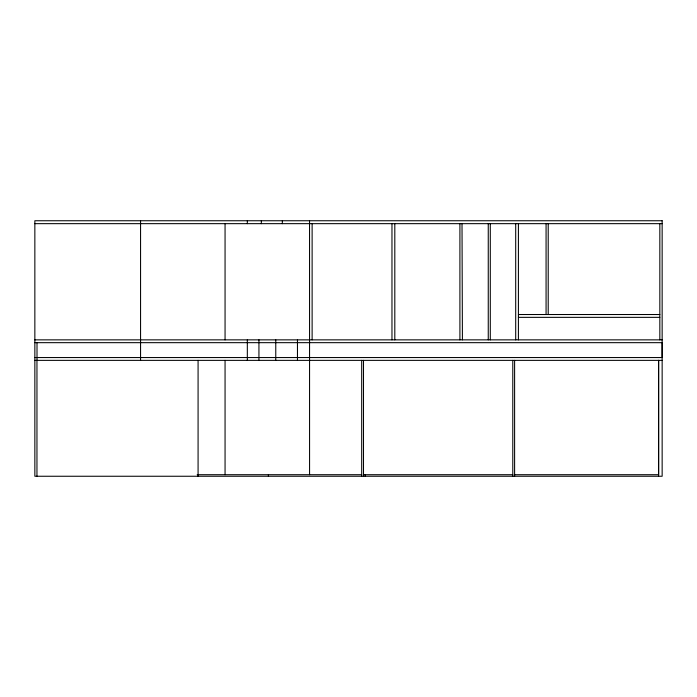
<?xml version="1.0" encoding="UTF-8"?>
<svg xmlns="http://www.w3.org/2000/svg" width="697" height="697" viewBox="0 0 697 697"><rect width="100%" height="100%" fill="white"/><g stroke="black" fill="none" stroke-linecap="round" stroke-linejoin="round"><path stroke-width="1.05" d="M34.85 223.659L662.15 223.659M518.411 314.521L659.832 314.521M518.411 317.353L659.832 317.353M34.85 339.857L662.15 339.857M34.85 342.671L662.15 342.671L662.15 357.552L34.85 357.552M34.85 360.366L662.15 360.366M197.173 474.709L361.691 474.709M363.486 474.709L512.783 474.709M514.604 474.709L658.621 474.709L658.621 360.366M462.015 223.659L462.416 339.857M659.832 223.659L659.832 339.857M658.604 360.366L658.604 476.251M548.217 223.659L548.217 314.521M546.073 223.659L546.073 314.521M518.411 223.659L518.411 339.857M515.702 223.659L515.702 339.857M514.604 360.366L514.604 476.251M512.783 360.366L512.783 476.251M490.296 223.659L490.296 339.857M488.257 223.659L488.257 339.857M459.907 223.659L459.907 339.857M394.807 223.659L394.807 339.857M391.967 223.659L391.967 339.857M365.245 474.709L365.245 476.251M363.486 360.366L363.486 476.251M361.691 360.366L361.691 476.251M312.125 223.659L312.125 339.857M309.546 220.749L309.573 474.709M297.462 339.857L297.462 360.366M282.346 220.749L282.346 223.659M275.768 339.857L275.768 360.366M268.415 474.709L268.415 476.251M261.34 220.749L261.34 223.659M258.935 339.857L258.935 360.366M247.33 220.749L247.33 223.659M247.33 339.857L247.33 360.366M225.061 223.659L225.061 339.857M225.061 360.366L225.061 474.709M198.079 360.366L198.079 476.251M140.559 220.749L140.559 360.366M37.011 342.671L37.011 360.366M36.958 360.366L36.958 476.251M662.15 220.749L34.85 220.749L34.85 476.251L662.15 476.251L662.15 220.749"/></g></svg>
